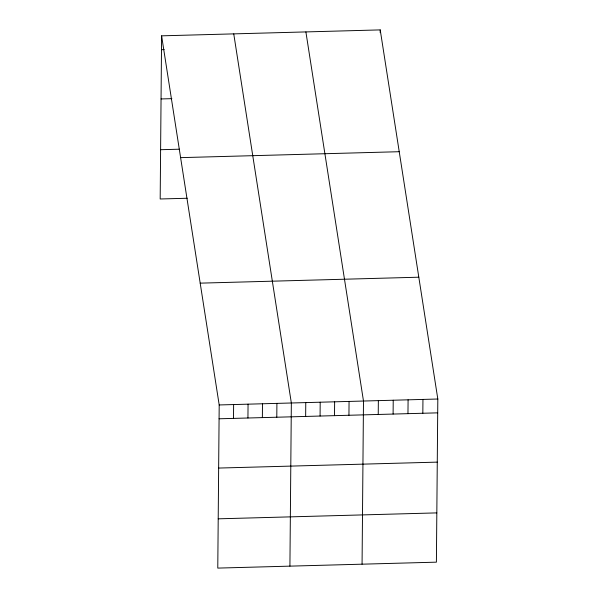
<?xml version="1.0" encoding="UTF-8"?>
<svg xmlns="http://www.w3.org/2000/svg" width="598" height="598" viewBox="0 0 598 598"><rect width="100%" height="100%" fill="white"/><g stroke="black" fill="none" stroke-linecap="round" stroke-linejoin="round"><path stroke-width="0.9" d="M161.602 35.835L219.197 404.951L217.777 568.1L436.398 562.165L437.818 399.015L380.223 29.9L161.602 35.835L160.182 198.984L187.234 198.252M233.504 418.398L233.624 404.554M247.938 418.002L248.058 404.166M262.365 417.613L262.485 403.777M276.792 417.217L276.911 403.381M289.918 566.142L291.346 402.992L233.751 33.877M305.653 416.432L305.772 402.596M320.079 416.044L320.199 402.207M334.506 415.655L334.633 401.819M348.94 415.259L349.06 401.422M362.067 564.183L363.487 401.034L305.892 31.918M380.201 32.666L380.223 29.9M378.235 414.466L378.355 400.63M393.103 414.063L393.222 400.226M407.963 413.659L408.09 399.823M422.831 413.255L422.95 399.419M161.482 49.671L164.188 49.597M161.056 98.947L171.873 98.655M160.608 149.709L179.549 149.201M180.611 157.64L399.232 151.705M200.195 283.146L418.817 277.203M219.197 404.951L437.818 399.015M219.077 418.787L437.699 412.852M218.644 468.062L437.265 462.127M218.203 518.825L436.824 512.89"/></g></svg>
